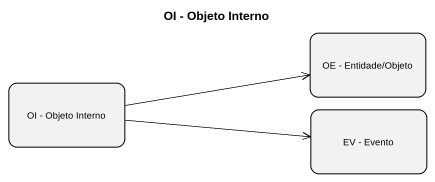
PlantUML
@startuml
title OI - Objeto Interno
hide empty description
state "OE - Entidade/Objeto" as OE_Entidade_Objeto
state "OI - Objeto Interno" as OI_Objeto_Interno
state "EV - Evento" as EV_Evento
OI_Objeto_Interno -right-> OE_Entidade_Objeto
OI_Objeto_Interno -right-> EV_Evento
@enduml
